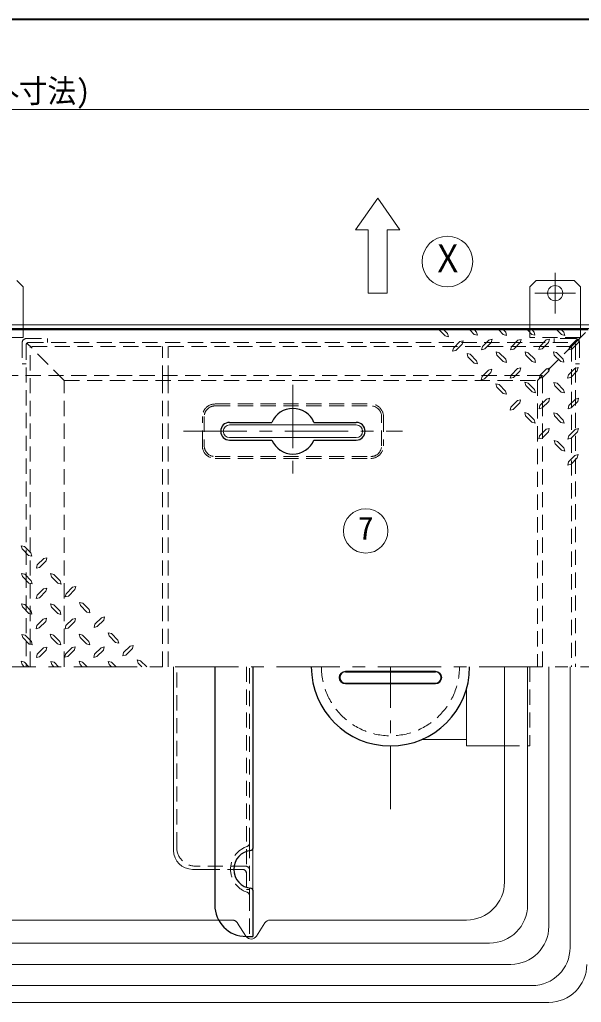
# Model space of a CAD drawing. Units: millimetres at full size, sheet at 1:10; details may follow other scales. Extents: x -2096 to 1954, y -1403 to 1407.
# Drawn here: x -1219 to -775, y 631 to 1407 of the extents above; entities that cross this region are included whole.
import ezdxf
from ezdxf.enums import TextEntityAlignment as Align

# ---------------------------------------------------------------- set-up
doc = ezdxf.new("R2010")
doc.units = ezdxf.units.MM
doc.header["$LTSCALE"] = 10
doc.linetypes.add('CHAIN1', pattern=[8, 5, -1, 1, -1])
doc.linetypes.add('DASHED1', pattern=[1.8, 1.2, -0.6])
doc.layers.add('0-0_ﾚｲﾔ1', color=4, linetype='Continuous', lineweight=9)
doc.styles.add('ＭＳ ゴシック', font='')
doc.styles.get('ＭＳ ゴシック').set_extended_font_data('MS Gothic')

msp = doc.modelspace()

# ---------------------------------------------------------------- linework, layer by layer
at = {"layer": '0-0_ﾚｲﾔ1', "color": 1, "lineweight": 40}
msp.add_line((1953.99, 1406.88), (-2096.01, 1406.88), dxfattribs=at)
at = {"layer": '0-0_ﾚｲﾔ1'}
for p, q in [((-766.01, 1335.88), (-1706.01, 1335.88)), ((-1216.01, 1195.88), (-1221.01, 1200.88)), ((-1216.01, 1195.88), (-1216.01, 1165.88)), ((-811.01, 1200.88), (-816.01, 1195.88)), ((-816.01, 1195.88), (-816.01, 1165.88)), ((-811.01, 1200.88), (-781.01, 1200.88)), ((-776.01, 1195.88), (-781.01, 1200.88)), ((-776.01, 1195.88), (-776.01, 1165.88)), ((-887.57, 1161.88), (-882.71, 1157.14)), ((-863.43, 1161.88), (-859.81, 1158.26)), ((-857.24, 1157.62), (-859.81, 1158.26)), ((-859.73, 1161.88), (-857.96, 1160.11)), ((-857.96, 1160.11), (-857.24, 1157.62)), ((-840.53, 1161.88), (-836.91, 1158.26)), ((-834.34, 1157.54), (-836.91, 1158.26)), ((-836.75, 1161.88), (-834.98, 1160.11)), ((-834.98, 1160.11), (-834.34, 1157.54)), ((-817.89, 1161.88), (-814.49, 1158.34)), ((-811.92, 1157.7), (-814.49, 1158.34)), ((-814.25, 1161.88), (-812.56, 1160.19)), ((-812.56, 1160.19), (-811.92, 1157.7)), ((-794.64, 1161.88), (-791.03, 1158.26)), ((-788.45, 1157.54), (-791.03, 1158.26)), ((-790.95, 1161.88), (-789.18, 1160.11)), ((-789.18, 1160.11), (-788.45, 1157.54)), ((-874.44, 1145.65), (-869.37, 1150.71)), ((-853.46, 1148.7), (-854.11, 1146.21)), ((-851.53, 1146.85), (-846.47, 1151.91)), ((-830.56, 1148.62), (-831.2, 1146.13)), ((-828.63, 1146.77), (-823.57, 1151.83)), ((-808.14, 1148.78), (-808.78, 1146.29)), ((-806.21, 1146.93), (-801.15, 1151.99)), ((-784.68, 1148.62), (-785.32, 1146.13)), ((-782.75, 1146.77), (-777.69, 1151.83)), ((-876.37, 1147.49), (-877.01, 1145)), ((-874.44, 1145.65), (-877.01, 1145)), ((-864.87, 1140.74), (-865.52, 1143.32)), ((-863.03, 1142.67), (-865.52, 1143.32)), ((-864.87, 1140.74), (-859.81, 1135.68)), ((-863.03, 1142.67), (-857.96, 1137.53)), ((-851.53, 1146.85), (-854.11, 1146.21)), ((-841.97, 1141.95), (-842.62, 1144.52)), ((-840.12, 1143.88), (-842.62, 1144.52)), ((-841.97, 1141.95), (-836.91, 1136.89)), ((-840.12, 1143.88), (-835.06, 1138.74)), ((-828.63, 1146.77), (-831.2, 1146.13)), ((-819.07, 1141.87), (-819.71, 1144.44)), ((-817.22, 1143.8), (-819.71, 1144.44)), ((-819.07, 1141.87), (-814.01, 1136.81)), ((-817.22, 1143.8), (-812.16, 1138.66)), ((-806.21, 1146.93), (-808.78, 1146.29)), ((-796.65, 1142.03), (-797.29, 1144.6)), ((-794.8, 1143.96), (-797.29, 1144.6)), ((-796.65, 1142.03), (-791.59, 1136.97)), ((-794.8, 1143.96), (-789.74, 1138.82)), ((-782.75, 1146.77), (-785.32, 1146.13)), ((-857.24, 1135.04), (-859.81, 1135.68)), ((-857.96, 1137.53), (-857.24, 1135.04)), ((-834.34, 1136.24), (-836.91, 1136.89)), ((-835.06, 1138.74), (-834.34, 1136.24)), ((-811.44, 1136.16), (-814.01, 1136.81)), ((-812.16, 1138.66), (-811.44, 1136.16)), ((-789.02, 1136.32), (-791.59, 1136.97)), ((-789.74, 1138.82), (-789.02, 1136.32)), ((-851.78, 1123.15), (-846.71, 1128.21)), ((-830.8, 1126.2), (-831.45, 1123.71)), ((-828.87, 1124.35), (-823.81, 1129.41)), ((-807.9, 1126.12), (-808.54, 1123.63)), ((-805.97, 1124.27), (-800.91, 1129.33)), ((-785.48, 1126.28), (-786.12, 1123.79)), ((-783.55, 1124.43), (-778.49, 1129.49)), ((-853.7, 1124.99), (-854.35, 1122.5)), ((-851.78, 1123.15), (-854.35, 1122.5)), ((-842.13, 1116.72), (-842.78, 1119.29)), ((-840.28, 1118.65), (-842.78, 1119.29)), ((-840.28, 1118.65), (-835.22, 1113.5)), ((-828.87, 1124.35), (-831.45, 1123.71)), ((-819.23, 1117.92), (-819.87, 1120.49)), ((-817.38, 1119.85), (-819.87, 1120.49)), ((-819.23, 1117.92), (-814.17, 1112.86)), ((-817.38, 1119.85), (-812.32, 1114.71)), ((-805.97, 1124.27), (-808.54, 1123.63)), ((-796.33, 1117.84), (-796.97, 1120.41)), ((-794.48, 1119.77), (-796.97, 1120.41)), ((-796.33, 1117.84), (-791.27, 1112.78)), ((-794.48, 1119.77), (-789.42, 1114.63)), ((-783.55, 1124.43), (-786.12, 1123.79)), ((-842.13, 1116.72), (-837.07, 1111.66)), ((-834.5, 1111.01), (-837.07, 1111.66)), ((-835.22, 1113.5), (-834.5, 1111.01)), ((-811.6, 1112.22), (-814.17, 1112.86)), ((-812.32, 1114.71), (-811.6, 1112.22)), ((-788.7, 1112.14), (-791.27, 1112.78)), ((-789.42, 1114.63), (-788.7, 1112.14)), ((-829.03, 1099.12), (-823.97, 1104.18)), ((-808.06, 1102.17), (-808.7, 1099.68)), ((-806.13, 1100.32), (-801.07, 1105.39)), ((-785.16, 1102.09), (-785.8, 1099.6)), ((-783.23, 1100.24), (-778.17, 1105.31)), ((-830.96, 1100.97), (-831.61, 1098.48)), ((-829.03, 1099.12), (-831.61, 1098.48)), ((-819.39, 1093.98), (-820.03, 1096.55)), ((-817.54, 1095.91), (-820.03, 1096.55)), ((-817.54, 1095.91), (-812.48, 1090.76)), ((-806.13, 1100.32), (-808.7, 1099.68)), ((-796.49, 1093.9), (-797.13, 1096.47)), ((-794.64, 1095.82), (-797.13, 1096.47)), ((-794.64, 1095.82), (-789.58, 1090.68)), ((-783.23, 1100.24), (-785.8, 1099.6)), ((-819.39, 1093.98), (-814.33, 1088.91)), ((-811.76, 1088.27), (-814.33, 1088.91)), ((-812.48, 1090.76), (-811.76, 1088.27)), ((-796.49, 1093.9), (-791.43, 1088.83)), ((-788.86, 1088.19), (-791.43, 1088.83)), ((-789.58, 1090.68), (-788.86, 1088.19)), ((-806.29, 1076.38), (-801.23, 1081.44)), ((-783.39, 1076.3), (-778.33, 1081.36)), ((-808.22, 1078.23), (-808.87, 1075.74)), ((-806.29, 1076.38), (-808.87, 1075.74)), ((-794.24, 1073.89), (-796.81, 1074.53)), ((-796.09, 1071.96), (-796.81, 1074.53)), ((-796.09, 1071.96), (-791.03, 1066.98)), ((-794.24, 1073.89), (-789.18, 1068.82)), ((-785.32, 1078.15), (-785.96, 1075.66)), ((-783.39, 1076.3), (-785.96, 1075.66)), ((-788.45, 1066.25), (-791.03, 1066.98)), ((-789.18, 1068.82), (-788.45, 1066.25)), ((-785.4, 1057.74), (-786.04, 1055.16)), ((-783.47, 1055.89), (-786.04, 1055.16)), ((-785.4, 1057.74), (-780.34, 1062.8)), ((-783.47, 1055.89), (-778.49, 1060.95)), ((-1217.57, 991.5), (-1215, 990.78)), ((-1216.85, 988.93), (-1217.57, 991.5)), ((-1211.78, 983.87), (-1216.85, 988.93)), ((-1209.94, 985.8), (-1215, 990.78)), ((-1209.94, 985.8), (-1209.21, 983.23)), ((-1211.78, 983.87), (-1209.21, 983.23)), ((-1199.73, 981.38), (-1204.79, 976.32)), ((-1199.73, 981.38), (-1197.16, 982.02)), ((-1197.8, 979.53), (-1197.16, 982.02)), ((-1217.17, 969.57), (-1214.6, 968.92)), ((-1216.45, 967.07), (-1217.17, 969.57)), ((-1211.38, 961.93), (-1216.45, 967.07)), ((-1209.53, 963.86), (-1214.6, 968.92)), ((-1209.53, 963.86), (-1208.89, 961.29)), ((-1194.27, 969.49), (-1191.7, 968.84)), ((-1193.54, 966.99), (-1194.27, 969.49)), ((-1188.48, 961.85), (-1193.54, 966.99)), ((-1186.63, 963.78), (-1191.7, 968.84)), ((-1186.63, 963.78), (-1185.99, 961.21)), ((-1211.38, 961.93), (-1208.89, 961.29)), ((-1199.89, 957.43), (-1204.95, 952.37)), ((-1199.89, 957.43), (-1197.32, 958.07)), ((-1197.96, 955.58), (-1197.32, 958.07)), ((-1188.48, 961.85), (-1185.99, 961.21)), ((-1176.99, 958.64), (-1182.05, 953.57)), ((-1176.99, 958.64), (-1174.42, 959.28)), ((-1175.06, 956.79), (-1174.42, 959.28)), ((-1171.53, 946.74), (-1168.95, 946.1)), ((-1170.8, 944.25), (-1171.53, 946.74)), ((-1217.33, 945.62), (-1214.76, 944.98)), ((-1216.61, 943.13), (-1217.33, 945.62)), ((-1211.54, 937.99), (-1216.61, 943.13)), ((-1209.7, 939.91), (-1214.76, 944.98)), ((-1209.7, 939.91), (-1209.05, 937.34)), ((-1194.43, 945.54), (-1191.86, 944.9)), ((-1193.7, 943.05), (-1194.43, 945.54)), ((-1188.64, 937.91), (-1193.7, 943.05)), ((-1186.79, 939.83), (-1191.86, 944.9)), ((-1186.79, 939.83), (-1186.15, 937.26)), ((-1165.74, 939.11), (-1170.8, 944.25)), ((-1163.89, 941.04), (-1168.95, 946.1)), ((-1165.74, 939.11), (-1163.25, 938.47)), ((-1163.89, 941.04), (-1163.25, 938.47)), ((-1211.54, 937.99), (-1209.05, 937.34)), ((-1200.05, 933.49), (-1205.12, 928.42)), ((-1200.05, 933.49), (-1197.48, 934.13)), ((-1198.12, 931.64), (-1197.48, 934.13)), ((-1188.64, 937.91), (-1186.15, 937.26)), ((-1177.15, 933.41), (-1182.21, 928.34)), ((-1177.15, 933.41), (-1174.58, 934.05)), ((-1175.22, 931.56), (-1174.58, 934.05)), ((-1154.25, 934.61), (-1159.31, 929.55)), ((-1154.25, 934.61), (-1151.68, 935.25)), ((-1152.32, 932.76), (-1151.68, 935.25)), ((-1217.01, 921.43), (-1214.44, 920.79)), ((-1216.28, 918.94), (-1217.01, 921.43)), ((-1211.22, 913.8), (-1216.28, 918.94)), ((-1209.37, 915.73), (-1214.44, 920.79)), ((-1209.37, 915.73), (-1208.73, 913.16)), ((-1194.59, 921.59), (-1192.02, 920.95)), ((-1193.87, 919.1), (-1194.59, 921.59)), ((-1188.8, 913.96), (-1193.87, 919.1)), ((-1186.95, 915.89), (-1192.02, 920.95)), ((-1186.95, 915.89), (-1186.31, 913.32)), ((-1171.69, 921.51), (-1169.12, 920.87)), ((-1170.96, 919.02), (-1171.69, 921.51)), ((-1165.9, 913.88), (-1170.96, 919.02)), ((-1164.05, 915.81), (-1169.12, 920.87)), ((-1164.05, 915.81), (-1163.41, 913.24)), ((-1148.78, 922.72), (-1146.21, 922.07)), ((-1148.06, 920.23), (-1148.78, 922.72)), ((-1143, 915.08), (-1148.06, 920.23)), ((-1141.15, 917.01), (-1146.21, 922.07)), ((-1141.15, 917.01), (-1140.51, 914.44)), ((-1211.22, 913.8), (-1208.73, 913.16)), ((-1199.81, 910.82), (-1204.87, 905.76)), ((-1199.81, 910.82), (-1197.24, 911.47)), ((-1197.88, 908.98), (-1197.24, 911.47)), ((-1188.8, 913.96), (-1186.31, 913.32)), ((-1177.39, 910.99), (-1182.45, 905.92)), ((-1177.39, 910.99), (-1174.82, 911.63)), ((-1175.46, 909.14), (-1174.82, 911.63)), ((-1165.9, 913.88), (-1163.41, 913.24)), ((-1154.49, 910.91), (-1159.55, 905.84)), ((-1154.49, 910.91), (-1151.92, 911.55)), ((-1152.56, 909.06), (-1151.92, 911.55)), ((-1143, 915.08), (-1140.51, 914.44)), ((-1131.59, 912.11), (-1136.65, 907.05)), ((-1131.59, 912.11), (-1129.02, 912.75)), ((-1129.66, 910.26), (-1129.02, 912.75)), ((-1217.57, 900.22), (-1215, 899.49)), ((-1216.85, 897.65), (-1217.57, 900.22)), ((-1171.69, 900.22), (-1169.12, 899.49)), ((-1171.04, 897.65), (-1171.69, 900.22)), ((-1118.45, 895.88), (-1123.31, 900.62)), ((-1215.08, 895.88), (-1216.85, 897.65)), ((-1211.38, 895.88), (-1215, 899.49)), ((-1194.11, 900.06), (-1191.53, 899.41)), ((-1193.46, 897.57), (-1194.11, 900.06)), ((-1191.78, 895.88), (-1193.46, 897.57)), ((-1188.13, 895.88), (-1191.53, 899.41)), ((-1169.28, 895.88), (-1171.04, 897.65)), ((-1165.5, 895.88), (-1169.12, 899.49)), ((-1148.78, 900.14), (-1146.21, 899.49)), ((-1148.06, 897.65), (-1148.78, 900.14)), ((-1146.29, 895.88), (-1148.06, 897.65)), ((-1142.6, 895.88), (-1146.21, 899.49)), ((-1097.26, 895.88), (-1097.26, 750.88)), ((-817.8, 707.67), (-817.8, 895.88)), ((-784.22, 674.09), (-784.22, 895.88)), ((-961.51, 892.38), (-890.51, 892.38)), ((-961.51, 882.38), (-890.51, 882.38)), ((-866.01, 878.38), (-866.01, 833.38)), ((-866.01, 838.38), (-901.52, 838.38)), ((-866.01, 833.38), (-836.01, 833.38)), ((-1034.76, 719.45), (-1034.76, 752.31)), ((-1082.26, 735.88), (-1064.76, 735.88)), ((-847.8, 677.67), (-1624.22, 677.67)), ((-814.22, 644.09), (-1657.8, 644.09))]:
    msp.add_line(p, q, dxfattribs=at)
at = {"layer": '0-0_ﾚｲﾔ1', "color": 7, "lineweight": 18}
for p, q in [((-936.01, 1265.88), (-953.51, 1240.88)), ((-936.01, 1265.88), (-918.51, 1240.88)), ((-928.51, 1190.88), (-928.51, 1240.88)), ((-918.51, 1240.88), (-928.51, 1240.88)), ((-928.51, 1190.88), (-943.51, 1190.88)), ((-766.01, 1165.88), (-1706.01, 1165.88)), ((-769.01, 1162.88), (-1703.01, 1162.88)), ((-1053.01, 1086.88), (-953.01, 1086.88)), ((-1053.01, 1076.88), (-953.01, 1076.88)), ((-836.01, 725.88), (-836.01, 895.88)), ((-1410.33, 695.88), (-1061.69, 695.88)), ((-1025.24, 693.55), (-1031.79, 683.2)), ((-1021.01, 695.88), (-866.01, 695.88)), ((-801.01, 630.88), (-1671.01, 630.88))]:
    msp.add_line(p, q, dxfattribs=at)
at = {"layer": '0-0_ﾚｲﾔ1', "linetype": 'CHAIN1'}
for p, q in [((-796.01, 1206.88), (-796.01, 1174.88)), ((-812.01, 1190.88), (-780.01, 1190.88)), ((-1003.01, 1118.38), (-1003.01, 1045.38)), ((-1089.51, 1081.88), (-916.51, 1081.88)), ((-1976.01, 895.88), (-471.01, 895.88)), ((-926.01, 783.38), (-926.01, 895.88))]:
    msp.add_line(p, q, dxfattribs=at)
at = {"layer": '0-0_ﾚｲﾔ1', "linetype": 'DASHED1'}
for p, q in [((-1216.01, 1165.88), (-1216.01, 1155.88)), ((-816.01, 1165.88), (-816.01, 1155.88)), ((-776.01, 1165.88), (-776.01, 1155.88)), ((-780.48, 1151.41), (-770.01, 1161.88)), ((-1216.01, 1155.88), (-1256.01, 1155.88)), ((-1216.71, 1151.88), (-1216.71, 1135.08)), ((-1213.51, 1155.08), (-1196.71, 1155.08)), ((-783.01, 1148.88), (-1210.51, 1148.88)), ((-1210.51, 895.88), (-1210.51, 1148.88)), ((-1196.71, 1155.08), (-1196.71, 1151.88)), ((-1106.01, 1121.88), (-1106.01, 1148.88)), ((-1101.51, 1121.88), (-1101.51, 1148.88)), ((-776.01, 1155.88), (-816.01, 1155.88)), ((-796.81, 1155.08), (-796.81, 1151.88)), ((-780.01, 1155.08), (-796.81, 1155.08)), ((-783.01, 1148.88), (-783.01, 895.88)), ((-776.81, 1151.88), (-776.81, 1135.08)), ((-1213.51, 1135.08), (-1216.71, 1135.08)), ((-780.01, 1135.08), (-776.81, 1135.08)), ((-806.01, 1125.88), (-1666.01, 1125.88)), ((-806.01, 895.88), (-806.01, 1125.88)), ((-1094.76, 753.38), (-1094.76, 895.88)), ((-1039.76, 895.88), (-1039.76, 719.88)), ((-816.01, 895.88), (-816.01, 833.38)), ((-836.01, 833.38), (-816.01, 833.38)), ((-1037.26, 756.74), (-1037.26, 715.02)), ((-1040.26, 738.38), (-1079.76, 738.38)), ((-1042.76, 735.88), (-1064.76, 735.88)), ((-1039.76, 719.88), (-1037.26, 719.88)), ((-1061.69, 695.88), (-1051.01, 695.88)), ((-1040.24, 683.2), (-1046.79, 693.55))]:
    msp.add_line(p, q, dxfattribs=at)
at = {"layer": '0-0_ﾚｲﾔ1', "color": 5, "lineweight": 25}
for p, q in [((-770.01, 1161.88), (-1702.01, 1161.88)), ((-1053.01, 1088.88), (-1019.6, 1088.88)), ((-986.43, 1088.88), (-953.01, 1088.88)), ((-1053.01, 1074.88), (-1019.6, 1074.88)), ((-986.43, 1074.88), (-953.01, 1074.88)), ((-1064.76, 895.88), (-1064.76, 707.88)), ((-1034.76, 895.88), (-1034.76, 752.31)), ((-961.51, 891.88), (-890.51, 891.88)), ((-961.51, 882.88), (-890.51, 882.88)), ((-1034.76, 719.45), (-1034.76, 682.88)), ((-1039.76, 682.88), (-1034.76, 682.88))]:
    msp.add_line(p, q, dxfattribs=at)
at = {"layer": '0-0_ﾚｲﾔ1', "color": 7, "linetype": 'DASHED1', "lineweight": 18}
for p, q in [((-1213.51, 1150.28), (-1213.51, 895.88)), ((-1183.51, 1121.88), (-1213.04, 1151.41)), ((-1211.91, 1151.88), (-781.61, 1151.88)), ((-780.48, 1151.41), (-810.01, 1121.88)), ((-780.01, 1150.28), (-780.01, 895.88)), ((-1183.51, 1121.88), (-810.01, 1121.88)), ((-1183.51, 895.88), (-1183.51, 1121.88)), ((-1106.01, 895.88), (-1106.01, 1121.88)), ((-1101.51, 895.88), (-1101.51, 1121.88)), ((-810.01, 1121.88), (-810.01, 895.88)), ((-1064.51, 1103.38), (-941.51, 1103.38)), ((-1064.51, 1101.88), (-941.51, 1101.88)), ((-1074.51, 1070.38), (-1074.51, 1093.38)), ((-1073.01, 1093.38), (-1073.01, 1070.38)), ((-933.01, 1070.38), (-933.01, 1093.38)), ((-931.51, 1093.38), (-931.51, 1070.38)), ((-1064.51, 1061.88), (-941.51, 1061.88)), ((-1064.51, 1060.38), (-941.51, 1060.38)), ((-1037.26, 756.74), (-1037.26, 895.88)), ((-1037.26, 715.02), (-1037.26, 682.88))]:
    msp.add_line(p, q, dxfattribs=at)
at = {"layer": '0-0_ﾚｲﾔ1', "color": 3, "lineweight": 18}
for p, q in [((-801.01, 690.88), (-801.01, 895.88)), ((-831.01, 660.88), (-1641.01, 660.88))]:
    msp.add_line(p, q, dxfattribs=at)
at = {"layer": '0-0_ﾚｲﾔ1', "color": 7, "lineweight": 18}
msp.add_lwpolyline([(-943.51, 1190.88), (-943.51, 1240.88), (-953.51, 1240.88)], dxfattribs=at)
at = {"layer": '0-0_ﾚｲﾔ1'}
for points in [[(-883.76, 1161.88), (-880.87, 1158.99), (-880.14, 1156.41), (-882.71, 1157.14)], [(-876.37, 1147.49), (-871.22, 1152.64), (-868.73, 1153.28), (-869.37, 1150.71)], [(-853.46, 1148.7), (-848.32, 1153.84), (-845.83, 1154.49), (-846.47, 1151.91)], [(-830.56, 1148.62), (-825.42, 1153.76), (-822.93, 1154.41), (-823.57, 1151.83)], [(-808.14, 1148.78), (-803, 1153.92), (-800.51, 1154.57), (-801.15, 1151.99)], [(-784.68, 1148.62), (-779.53, 1153.76), (-777.04, 1154.41), (-777.69, 1151.83)], [(-853.7, 1124.99), (-848.56, 1130.14), (-846.07, 1130.78), (-846.71, 1128.21)], [(-830.8, 1126.2), (-825.66, 1131.34), (-823.17, 1131.99), (-823.81, 1129.41)], [(-807.9, 1126.12), (-802.76, 1131.26), (-800.27, 1131.91), (-800.91, 1129.33)], [(-785.48, 1126.28), (-780.34, 1131.42), (-777.85, 1132.07), (-778.49, 1129.49)], [(-830.96, 1100.97), (-825.82, 1106.11), (-823.33, 1106.75), (-823.97, 1104.18)], [(-808.06, 1102.17), (-802.92, 1107.32), (-800.43, 1107.96), (-801.07, 1105.39)], [(-785.16, 1102.09), (-780.02, 1107.24), (-777.53, 1107.88), (-778.17, 1105.31)], [(-808.22, 1078.23), (-803.08, 1083.37), (-800.59, 1084.01), (-801.23, 1081.44)], [(-785.32, 1078.15), (-780.18, 1083.29), (-777.69, 1083.93), (-778.33, 1081.36)], [(-780.34, 1062.8), (-777.77, 1063.52), (-778.49, 1060.95)], [(-1197.8, 979.53), (-1202.95, 974.39), (-1205.44, 973.74), (-1204.79, 976.32)], [(-1197.96, 955.58), (-1203.11, 950.44), (-1205.6, 949.8), (-1204.95, 952.37)], [(-1175.06, 956.79), (-1180.2, 951.65), (-1182.7, 951), (-1182.05, 953.57)], [(-1198.12, 931.64), (-1203.27, 926.49), (-1205.76, 925.85), (-1205.12, 928.42)], [(-1175.22, 931.56), (-1180.37, 926.41), (-1182.86, 925.77), (-1182.21, 928.34)], [(-1152.32, 932.76), (-1157.46, 927.62), (-1159.95, 926.98), (-1159.31, 929.55)], [(-1197.88, 908.98), (-1203.03, 903.83), (-1205.52, 903.19), (-1204.87, 905.76)], [(-1175.46, 909.14), (-1180.61, 903.99), (-1183.1, 903.35), (-1182.45, 905.92)], [(-1152.56, 909.06), (-1157.7, 903.91), (-1160.2, 903.27), (-1159.55, 905.84)], [(-1129.66, 910.26), (-1134.8, 905.12), (-1137.29, 904.48), (-1136.65, 907.05)], [(-1122.27, 895.88), (-1125.16, 898.77), (-1125.88, 901.34), (-1123.31, 900.62)]]:
    msp.add_lwpolyline(points, dxfattribs=at)
at = {"layer": '0-0_ﾚｲﾔ1', "color": 7, "lineweight": 18}
for centre, radius in [((-881.01, 1215.88), 20), ((-945.55, 1003.15), 17.5)]:
    msp.add_circle(centre, radius, dxfattribs=at)
at = {"layer": '0-0_ﾚｲﾔ1'}
msp.add_circle((-796.01, 1190.88), 6, dxfattribs=at)
at = {"layer": '0-0_ﾚｲﾔ1', "linetype": 'DASHED1'}
for centre, radius, start, end in [((-1213.51, 1151.88), 3.2, 90, 180), ((-780.01, 1151.88), 3.2, 0, 90), ((-1079.76, 753.38), 15, 180, 270), ((-1040.26, 735.38), 3, 0, 90), ((-1042.76, 732.88), 3, 0, 90), ((-1051.01, 690.88), 5, 32.33353, 90), ((-1036.01, 685.88), 5, 212.33353, 216.85186)]:
    msp.add_arc(centre, radius, start, end, dxfattribs=at)
at = {"layer": '0-0_ﾚｲﾔ1', "color": 7, "linetype": 'DASHED1', "lineweight": 18}
for centre, radius, start, end in [((-1211.91, 1150.28), 1.6, 90, 180), ((-781.61, 1150.28), 1.6, 0, 90), ((-1064.51, 1093.38), 10, 90, 180), ((-941.51, 1093.38), 10, 0, 90), ((-1064.51, 1093.38), 8.5, 90, 180), ((-941.51, 1093.38), 8.5, 0, 90), ((-1064.51, 1070.38), 10, 180, 270), ((-1064.51, 1070.38), 8.5, 180, 270), ((-941.51, 1070.38), 10, 270, 0), ((-941.51, 1070.38), 8.5, 270, 0), ((-926.01, 895.88), 54.5, 180, 360), ((-1033.26, 735.88), 19, 108.553, 251.447), ((-1040.26, 756.74), 3, 288.553, 360), ((-1040.26, 715.02), 3, 0, 71.447)]:
    msp.add_arc(centre, radius, start, end, dxfattribs=at)
at = {"layer": '0-0_ﾚｲﾔ1', "color": 5, "lineweight": 25}
for centre, radius, start, end in [((-1003.01, 1081.88), 18, 22.88538, 157.11462), ((-1053.01, 1081.88), 7, 90, 270), ((-953.01, 1081.88), 7, 270, 90), ((-1003.01, 1081.88), 18, 202.88538, 337.11462), ((-926.01, 895.88), 62.5, 180, 360), ((-961.51, 887.38), 4.5, 90, 270), ((-890.51, 887.38), 4.5, 270, 90), ((-1034.76, 735.88), 15, 95.21591, 264.78409), ((-1036.26, 752.31), 1.5, 275.21591, 0), ((-1036.26, 719.45), 1.5, 0, 84.78409), ((-1039.76, 707.88), 25, 180, 270)]:
    msp.add_arc(centre, radius, start, end, dxfattribs=at)
at = {"layer": '0-0_ﾚｲﾔ1', "color": 7, "lineweight": 18}
for centre, radius, start, end in [((-1053.01, 1081.88), 5, 90, 270), ((-953.01, 1081.88), 5, 270, 90), ((-866.01, 725.88), 30, 270, 0), ((-1021.01, 690.88), 5, 90, 147.66647), ((-1036.01, 685.88), 5, 216.85186, 327.66647), ((-801.01, 660.88), 30, 270, 0)]:
    msp.add_arc(centre, radius, start, end, dxfattribs=at)
at = {"layer": '0-0_ﾚｲﾔ1'}
for centre, radius, start, end in [((-961.51, 887.38), 5, 90, 270), ((-890.51, 887.38), 5, 270, 90), ((-1082.26, 750.88), 15, 180, 270), ((-847.8, 707.67), 30, 270, 0), ((-814.22, 674.09), 30, 270, 0)]:
    msp.add_arc(centre, radius, start, end, dxfattribs=at)
at = {"layer": '0-0_ﾚｲﾔ1', "color": 3, "lineweight": 18}
msp.add_arc((-831.01, 690.88), 30, 270, 0, dxfattribs=at)

# ---------------------------------------------------------------- texts
at = {"layer": '0-0_ﾚｲﾔ1', "color": 7, "style": 'ＭＳ ゴシック'}
for s, height, width, p in [('940(枠外寸法)', 18.33, 0.9, (-1309.14, 1335.88)), ('Ｘ', 21.99, 0.85, (-893.51, 1200.88))]:
    msp.add_text(s, height=height, dxfattribs=dict(at, width=width)).set_placement(p, align=Align.BOTTOM_LEFT)
msp.add_text('7', height=18.33, dxfattribs=at).set_placement((-951.8, 990.65), align=Align.BOTTOM_LEFT)

doc.saveas('drawing.dxf')
